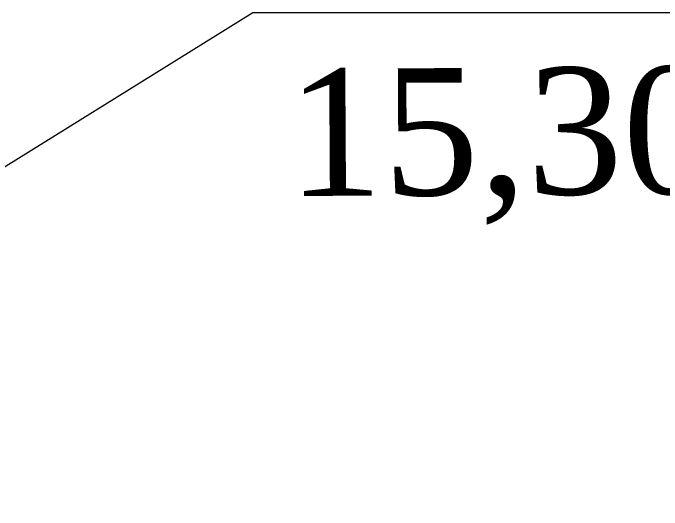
# Model space of a CAD drawing. Header units: metres. Extents: x -207 to 246, y -187 to 169.
# Drawn here: x 16.23 to 25.17, y 94 to 100.84 of the extents above; entities that cross this region are included whole.
import ezdxf

# ---------------------------------------------------------------- set-up
doc = ezdxf.new("R2010")
doc.units = ezdxf.units.M
doc.layers.add('PR10-ARQ-PL-001-Emplazamiento-C-1_dwg', color=7, linetype='Continuous', lineweight=9, true_color=0x767676)
doc.layers.add('TEXTO', color=5, linetype='Continuous', lineweight=9, true_color=0x0000ff)
doc.styles.add('Arial', font='arial.ttf', dxfattribs={"height": 1.792988})
doc.styles.add('Times New Roman', font='times.ttf', dxfattribs={"height": 1.75})

# ---------------------------------------------------------------- blocks, each defined once
blk = doc.blocks.new('PR10-ARQ-PL-001-Emplazamiento-C-1_dwg-674643-PLANTA SUPERFICIES')
at = {"layer": 'TEXTO', "flags": 128}
blk.add_lwpolyline([(31.366, 100.8422), (19.5346, 100.8422), (14.7711, 97.8855)], dxfattribs=at)
at = {"layer": 'TEXTO', "attachment_point": 1}
for s, insert, char_height, width, rotation, line_spacing_factor, style in [('15,30 m2', (19.9994, 100.07), 1.75, 11.916441, 0.34316, 1.029793, 'Times New Roman'), ('REJA LIMITE ZONA', (5.4403, 98.0661), 1.792988, 24.696574, 331.31721, 0.941778, 'Arial')]:
    blk.add_mtext(s, dxfattribs=dict(at, insert=insert, char_height=char_height, width=width, rotation=rotation, line_spacing_factor=line_spacing_factor, style=style))

msp = doc.modelspace()

# ---------------------------------------------------------------- block references
at = {"layer": 'PR10-ARQ-PL-001-Emplazamiento-C-1_dwg', "color": 7}
msp.add_blockref('PR10-ARQ-PL-001-Emplazamiento-C-1_dwg-674643-PLANTA SUPERFICIES', (0, 0), dxfattribs=at)

doc.saveas('drawing.dxf')
